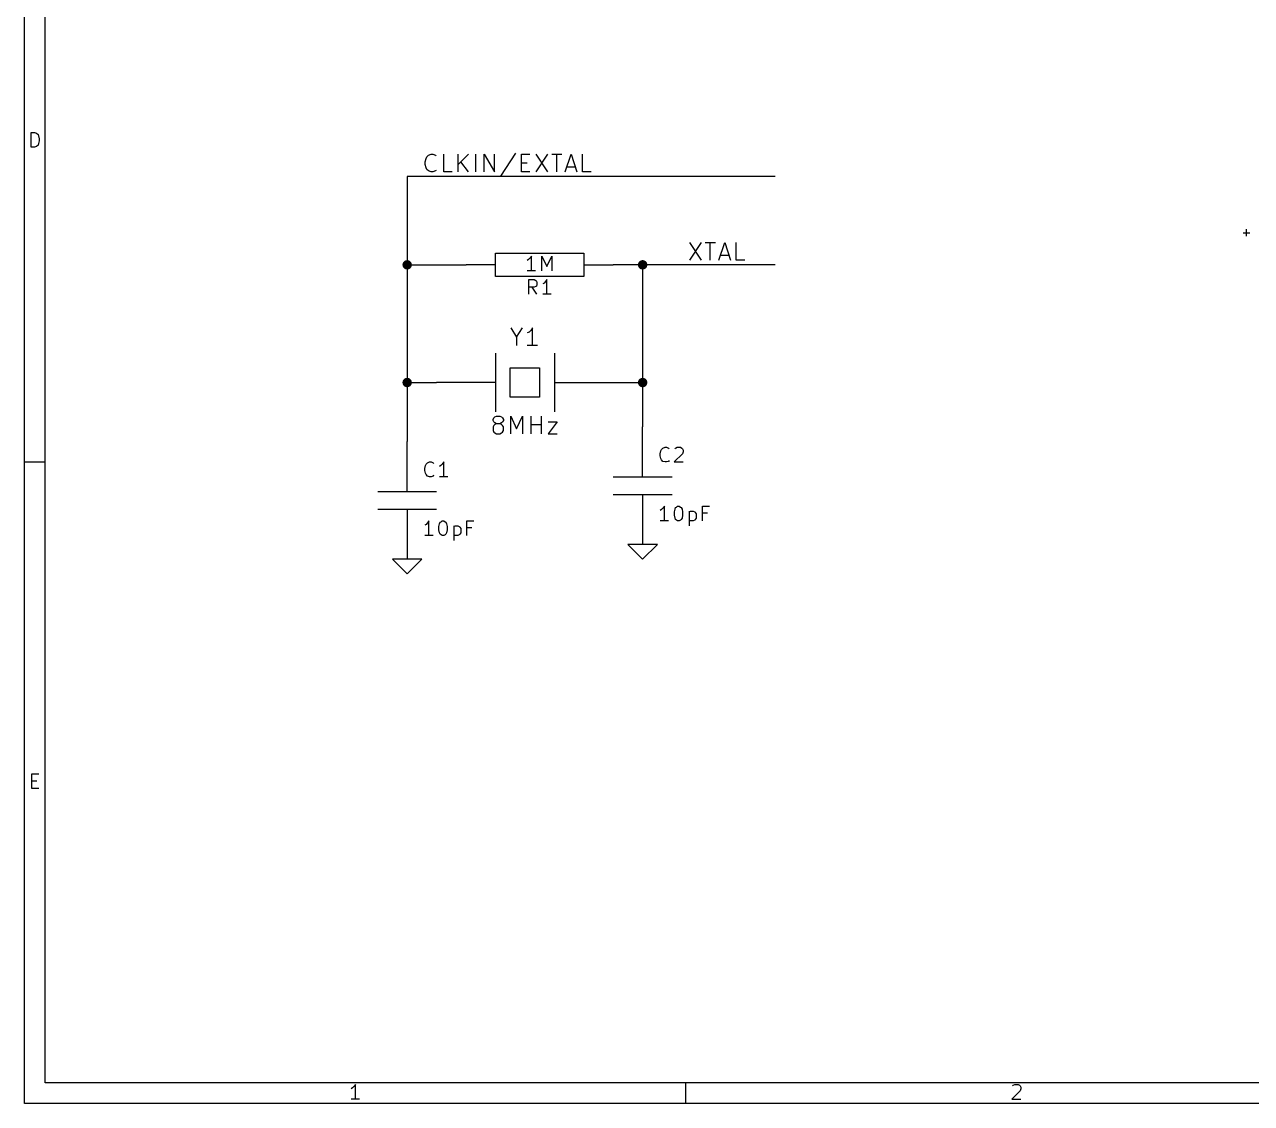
# Model space of a CAD drawing. Extents: x 4000 to 161350, y 4000 to 113000.
# Drawn here: x 4000 to 45685, y 4000 to 40667 of the extents above; entities that cross this region are included whole.
import ezdxf

# ---------------------------------------------------------------- set-up
doc = ezdxf.new("R2010")
doc.units = 0
for name, color, linetype in [('BLACK', 1, 'CONTINUOUS'), ('CYAN', 4, 'CONTINUOUS'), ('GREEN', 3, 'CONTINUOUS'), ('LIGHTYELLOW', 24, 'CONTINUOUS'), ('RED', 5, 'CONTINUOUS')]:
    doc.layers.add(name, color=color, linetype=linetype)

msp = doc.modelspace()

# ---------------------------------------------------------------- linework, layer by layer
at = {"layer": 'BLACK'}
for p, q in [((4000, 4000), (4000, 113000)), ((4700, 4700), (4700, 112300)), ((4220, 36500), (4220, 37000)), ((4220, 37000), (4340, 37000)), ((4340, 37000), (4410, 36970)), ((4410, 36970), (4460, 36930)), ((4460, 36930), (4480, 36880)), ((4480, 36880), (4500, 36780)), ((4500, 36710), (4480, 36620)), ((4500, 36780), (4500, 36710)), ((4340, 36500), (4220, 36500)), ((4410, 36520), (4340, 36500)), ((4460, 36570), (4410, 36520)), ((4480, 36620), (4460, 36570)), ((20680, 36290), (20170, 35510)), ((17610, 36000), (17640, 36110)), ((17610, 35910), (17610, 36000)), ((17640, 35800), (17610, 35910)), ((17640, 36110), (17670, 36170)), ((17670, 36170), (17730, 36230)), ((17730, 36230), (17810, 36260)), ((17810, 36260), (17870, 36260)), ((17870, 36260), (17960, 36230)), ((17960, 36230), (17990, 36200)), ((18240, 35660), (18240, 36260)), ((18730, 35660), (18730, 36260)), ((19080, 36260), (18730, 35910)), ((19080, 35660), (18820, 36000)), ((19330, 35660), (19330, 36260)), ((19620, 35660), (19620, 36260)), ((19620, 36260), (19970, 35660)), ((19970, 35660), (19970, 36260)), ((20880, 35660), (20880, 36260)), ((20880, 36260), (21170, 36260)), ((20880, 35970), (21080, 35970)), ((21370, 36260), (21770, 35660)), ((21770, 36260), (21370, 35660)), ((21910, 36260), (22250, 36260)), ((22080, 35660), (22080, 36260)), ((22370, 35660), (22570, 36260)), ((22570, 36260), (22770, 35660)), ((22960, 35660), (22960, 36260)), ((17670, 35740), (17640, 35800)), ((17730, 35690), (17670, 35740)), ((17810, 35660), (17730, 35690)), ((17870, 35660), (17810, 35660)), ((17960, 35690), (17870, 35660)), ((17990, 35710), (17960, 35690)), ((18530, 35660), (18240, 35660)), ((21170, 35660), (20880, 35660)), ((22420, 35830), (22710, 35830)), ((23250, 35660), (22960, 35660)), ((26590, 33260), (26990, 32660)), ((26990, 33260), (26590, 32660)), ((27130, 33260), (27470, 33260)), ((27300, 32660), (27300, 33260)), ((27590, 32660), (27790, 33260)), ((27790, 33260), (27990, 32660)), ((28180, 32660), (28180, 33260)), ((27640, 32830), (27930, 32830)), ((28470, 32660), (28180, 32660)), ((4000, 25800), (4700, 25800)), ((4250, 14700), (4250, 15200)), ((4250, 15200), (4490, 15200)), ((4250, 14960), (4420, 14960)), ((4490, 14700), (4250, 14700)), ((160650, 4700), (4700, 4700)), ((15240, 4650), (15190, 4580)), ((15240, 4150), (15240, 4650)), ((26470, 4000), (26470, 4700)), ((37570, 4600), (37590, 4620)), ((37590, 4620), (37640, 4650)), ((37640, 4650), (37760, 4650)), ((37760, 4650), (37800, 4620)), ((37800, 4620), (37830, 4600)), ((37830, 4600), (37850, 4550)), ((15140, 4530), (15100, 4500)), ((15190, 4580), (15140, 4530)), ((37830, 4430), (37540, 4150)), ((37850, 4500), (37830, 4430)), ((37850, 4550), (37850, 4500)), ((161350, 4000), (4000, 4000)), ((15380, 4150), (15100, 4150)), ((37540, 4150), (37850, 4150))]:
    msp.add_line(p, q, dxfattribs=at)
at = {"layer": 'CYAN'}
for p, q in [((45400, 33590), (45630, 33590)), ((45520, 33480), (45520, 33710)), ((21120, 32680), (21080, 32650)), ((21170, 32730), (21120, 32680)), ((21220, 32800), (21170, 32730)), ((21220, 32300), (21220, 32800)), ((21580, 32300), (21580, 32800)), ((21580, 32800), (21750, 32440)), ((21750, 32440), (21910, 32800)), ((21910, 32800), (21910, 32300)), ((21360, 32300), (21080, 32300)), ((21130, 31500), (21130, 32000)), ((21130, 32000), (21320, 32000)), ((21320, 31740), (21130, 31740)), ((21410, 31500), (21250, 31740)), ((21320, 32000), (21370, 31970)), ((21370, 31760), (21320, 31740)), ((21370, 31970), (21390, 31950)), ((21390, 31780), (21370, 31760)), ((21390, 31950), (21410, 31900)), ((21410, 31830), (21390, 31780)), ((21410, 31900), (21410, 31830)), ((21650, 31880), (21610, 31850)), ((21700, 31930), (21650, 31880)), ((21750, 32000), (21700, 31930)), ((21750, 31500), (21750, 32000)), ((21890, 31500), (21610, 31500)), ((20520, 30360), (20720, 30040)), ((20720, 30040), (20920, 30360)), ((20720, 30040), (20720, 29760)), ((21140, 30210), (21080, 30190)), ((21200, 30270), (21140, 30210)), ((21260, 30360), (21200, 30270)), ((21260, 29760), (21260, 30360)), ((21430, 29760), (21080, 29760)), ((19920, 27240), (19950, 27300)), ((19920, 27210), (19920, 27240)), ((19950, 27160), (19920, 27210)), ((19950, 27300), (19980, 27330)), ((19980, 27130), (19950, 27160)), ((19980, 27330), (20040, 27360)), ((20040, 27100), (19980, 27130)), ((20040, 27100), (19980, 27070)), ((20040, 27360), (20150, 27360)), ((20150, 27100), (20040, 27100)), ((20150, 27360), (20210, 27330)), ((20210, 27130), (20150, 27100)), ((20210, 27070), (20150, 27100)), ((20210, 27330), (20240, 27300)), ((20240, 27160), (20210, 27130)), ((20240, 27300), (20270, 27240)), ((20270, 27210), (20240, 27160)), ((20270, 27240), (20270, 27210)), ((20520, 26760), (20520, 27360)), ((20520, 27360), (20720, 26930)), ((20720, 26930), (20920, 27360)), ((20920, 27360), (20920, 26760)), ((21210, 26760), (21210, 27360)), ((21560, 26760), (21560, 27360)), ((21790, 27160), (22100, 27160)), ((22100, 27160), (21790, 26760)), ((19950, 27040), (19920, 26990)), ((19920, 26990), (19920, 26870)), ((19920, 26870), (19950, 26810)), ((19980, 27070), (19950, 27040)), ((19950, 26810), (19980, 26790)), ((19980, 26790), (20040, 26760)), ((20040, 26760), (20150, 26760)), ((20150, 26760), (20210, 26790)), ((20240, 27040), (20210, 27070)), ((20210, 26790), (20240, 26810)), ((20270, 26990), (20240, 27040)), ((20240, 26810), (20270, 26870)), ((20270, 26870), (20270, 26990)), ((21210, 27070), (21560, 27070)), ((21790, 26760), (22100, 26760)), ((25640, 26230), (25690, 26270)), ((25690, 26270), (25760, 26300)), ((25760, 26300), (25810, 26300)), ((25810, 26300), (25880, 26270)), ((25880, 26270), (25900, 26250)), ((26100, 26250), (26120, 26270)), ((26120, 26270), (26170, 26300)), ((26170, 26300), (26290, 26300)), ((26290, 26300), (26330, 26270)), ((26330, 26270), (26360, 26250)), ((25600, 26080), (25620, 26180)), ((25600, 26010), (25600, 26080)), ((25620, 25920), (25600, 26010)), ((25620, 26180), (25640, 26230)), ((25640, 25870), (25620, 25920)), ((25690, 25820), (25640, 25870)), ((25900, 25850), (25880, 25820)), ((26360, 26080), (26070, 25800)), ((26360, 26250), (26380, 26200)), ((26380, 26150), (26360, 26080)), ((26380, 26200), (26380, 26150)), ((17600, 25580), (17620, 25680)), ((17600, 25510), (17600, 25580)), ((17620, 25420), (17600, 25510)), ((17620, 25680), (17640, 25730)), ((17640, 25730), (17690, 25770)), ((17690, 25770), (17760, 25800)), ((17760, 25800), (17810, 25800)), ((17810, 25800), (17880, 25770)), ((17880, 25770), (17900, 25750)), ((18140, 25680), (18100, 25650)), ((18190, 25730), (18140, 25680)), ((18240, 25800), (18190, 25730)), ((18240, 25300), (18240, 25800)), ((25760, 25800), (25690, 25820)), ((25810, 25800), (25760, 25800)), ((25880, 25820), (25810, 25800)), ((26070, 25800), (26380, 25800)), ((17640, 25370), (17620, 25420)), ((17690, 25320), (17640, 25370)), ((17760, 25300), (17690, 25320)), ((17810, 25300), (17760, 25300)), ((17880, 25320), (17810, 25300)), ((17900, 25350), (17880, 25320)), ((18380, 25300), (18100, 25300)), ((25640, 24180), (25600, 24150)), ((25690, 24230), (25640, 24180)), ((25740, 24300), (25690, 24230)), ((25740, 23800), (25740, 24300)), ((26080, 24110), (26100, 24200)), ((26100, 24200), (26120, 24250)), ((26120, 24250), (26150, 24270)), ((26150, 24270), (26190, 24300)), ((26190, 24300), (26240, 24300)), ((26240, 24300), (26290, 24270)), ((26290, 24270), (26310, 24250)), ((26310, 24250), (26340, 24200)), ((26340, 24200), (26360, 24110)), ((27030, 23800), (27030, 24300)), ((27030, 24300), (27270, 24300)), ((17740, 23800), (17690, 23730)), ((17740, 23300), (17740, 23800)), ((18120, 23750), (18150, 23770)), ((18150, 23770), (18190, 23800)), ((18190, 23800), (18240, 23800)), ((18240, 23800), (18290, 23770)), ((18290, 23770), (18310, 23750)), ((19030, 23300), (19030, 23800)), ((19030, 23800), (19270, 23800)), ((25880, 23800), (25600, 23800)), ((26080, 23990), (26080, 24110)), ((26100, 23890), (26080, 23990)), ((26120, 23850), (26100, 23890)), ((26150, 23820), (26120, 23850)), ((26190, 23800), (26150, 23820)), ((26240, 23800), (26190, 23800)), ((26290, 23820), (26240, 23800)), ((26310, 23850), (26290, 23820)), ((26340, 23890), (26310, 23850)), ((26360, 23990), (26340, 23890)), ((26360, 24110), (26360, 23990)), ((26580, 24130), (26580, 23630)), ((26580, 24110), (26630, 24130)), ((26630, 23800), (26580, 23820)), ((26630, 24130), (26720, 24130)), ((26720, 23800), (26630, 23800)), ((26720, 24130), (26770, 24110)), ((26770, 23820), (26720, 23800)), ((26770, 24110), (26790, 24080)), ((26790, 23850), (26770, 23820)), ((26790, 24080), (26820, 24040)), ((26820, 23890), (26790, 23850)), ((26820, 24040), (26820, 23890)), ((27200, 24060), (27030, 24060)), ((17640, 23680), (17600, 23650)), ((17690, 23730), (17640, 23680)), ((18080, 23610), (18100, 23700)), ((18080, 23490), (18080, 23610)), ((18100, 23390), (18080, 23490)), ((18100, 23700), (18120, 23750)), ((18120, 23350), (18100, 23390)), ((18150, 23320), (18120, 23350)), ((18310, 23350), (18290, 23320)), ((18310, 23750), (18340, 23700)), ((18340, 23390), (18310, 23350)), ((18340, 23700), (18360, 23610)), ((18360, 23490), (18340, 23390)), ((18360, 23610), (18360, 23490)), ((18580, 23630), (18580, 23130)), ((18580, 23610), (18630, 23630)), ((18630, 23630), (18720, 23630)), ((18720, 23630), (18770, 23610)), ((18770, 23610), (18790, 23580)), ((18790, 23350), (18770, 23320)), ((18790, 23580), (18820, 23540)), ((18820, 23390), (18790, 23350)), ((18820, 23540), (18820, 23390)), ((19200, 23560), (19030, 23560)), ((17880, 23300), (17600, 23300)), ((18190, 23300), (18150, 23320)), ((18240, 23300), (18190, 23300)), ((18290, 23320), (18240, 23300)), ((18630, 23300), (18580, 23320)), ((18720, 23300), (18630, 23300)), ((18770, 23320), (18720, 23300))]:
    msp.add_line(p, q, dxfattribs=at)
at = {"layer": 'GREEN'}
for p, q in [((29500, 35500), (17000, 35500)), ((17000, 35500), (17000, 26500)), ((17000, 32500), (19000, 32500)), ((29500, 32500), (24000, 32500)), ((25000, 32500), (25000, 27000)), ((17000, 28500), (18000, 28500)), ((24000, 28500), (25000, 28500))]:
    msp.add_line(p, q, dxfattribs=at)
at = {"layer": 'GREEN', "const_width": 160}
for points in [[(16920, 32500, 1), (17080, 32500, 1)], [(24920, 32500, 1), (25080, 32500, 1)], [(16920, 28500, 1), (17080, 28500, 1)], [(24920, 28500, 1), (25080, 28500, 1)]]:
    msp.add_lwpolyline(points, format="xyb", close=True, dxfattribs=at)
at = {"layer": 'LIGHTYELLOW'}
for p, q in [((20500, 29000), (21500, 29000)), ((20500, 28000), (20500, 29000)), ((21500, 29000), (21500, 28000)), ((21500, 28000), (20500, 28000))]:
    msp.add_line(p, q, dxfattribs=at)
at = {"layer": 'RED'}
for p, q in [((20000, 32100), (20000, 32900)), ((20000, 32900), (23000, 32900)), ((23000, 32900), (23000, 32100)), ((20000, 32500), (19000, 32500)), ((23000, 32100), (20000, 32100)), ((23000, 32500), (24000, 32500)), ((20000, 29500), (20000, 27500)), ((22000, 29500), (22000, 27500)), ((20500, 29000), (21500, 29000)), ((20500, 28000), (20500, 29000)), ((21500, 29000), (21500, 28000)), ((20000, 28500), (18000, 28500)), ((22000, 28500), (24000, 28500)), ((21500, 28000), (20500, 28000)), ((25000, 25300), (25000, 27000)), ((17000, 24800), (17000, 26500)), ((24000, 25300), (26000, 25300)), ((16000, 24800), (18000, 24800)), ((24000, 24700), (26000, 24700)), ((25000, 24700), (25000, 23000)), ((16000, 24200), (18000, 24200)), ((17000, 24200), (17000, 22500)), ((24500, 23000), (25000, 22500)), ((25500, 23000), (24500, 23000)), ((25000, 22500), (25500, 23000)), ((16500, 22500), (17000, 22000)), ((17500, 22500), (16500, 22500)), ((17000, 22000), (17500, 22500))]:
    msp.add_line(p, q, dxfattribs=at)

doc.saveas('drawing.dxf')
